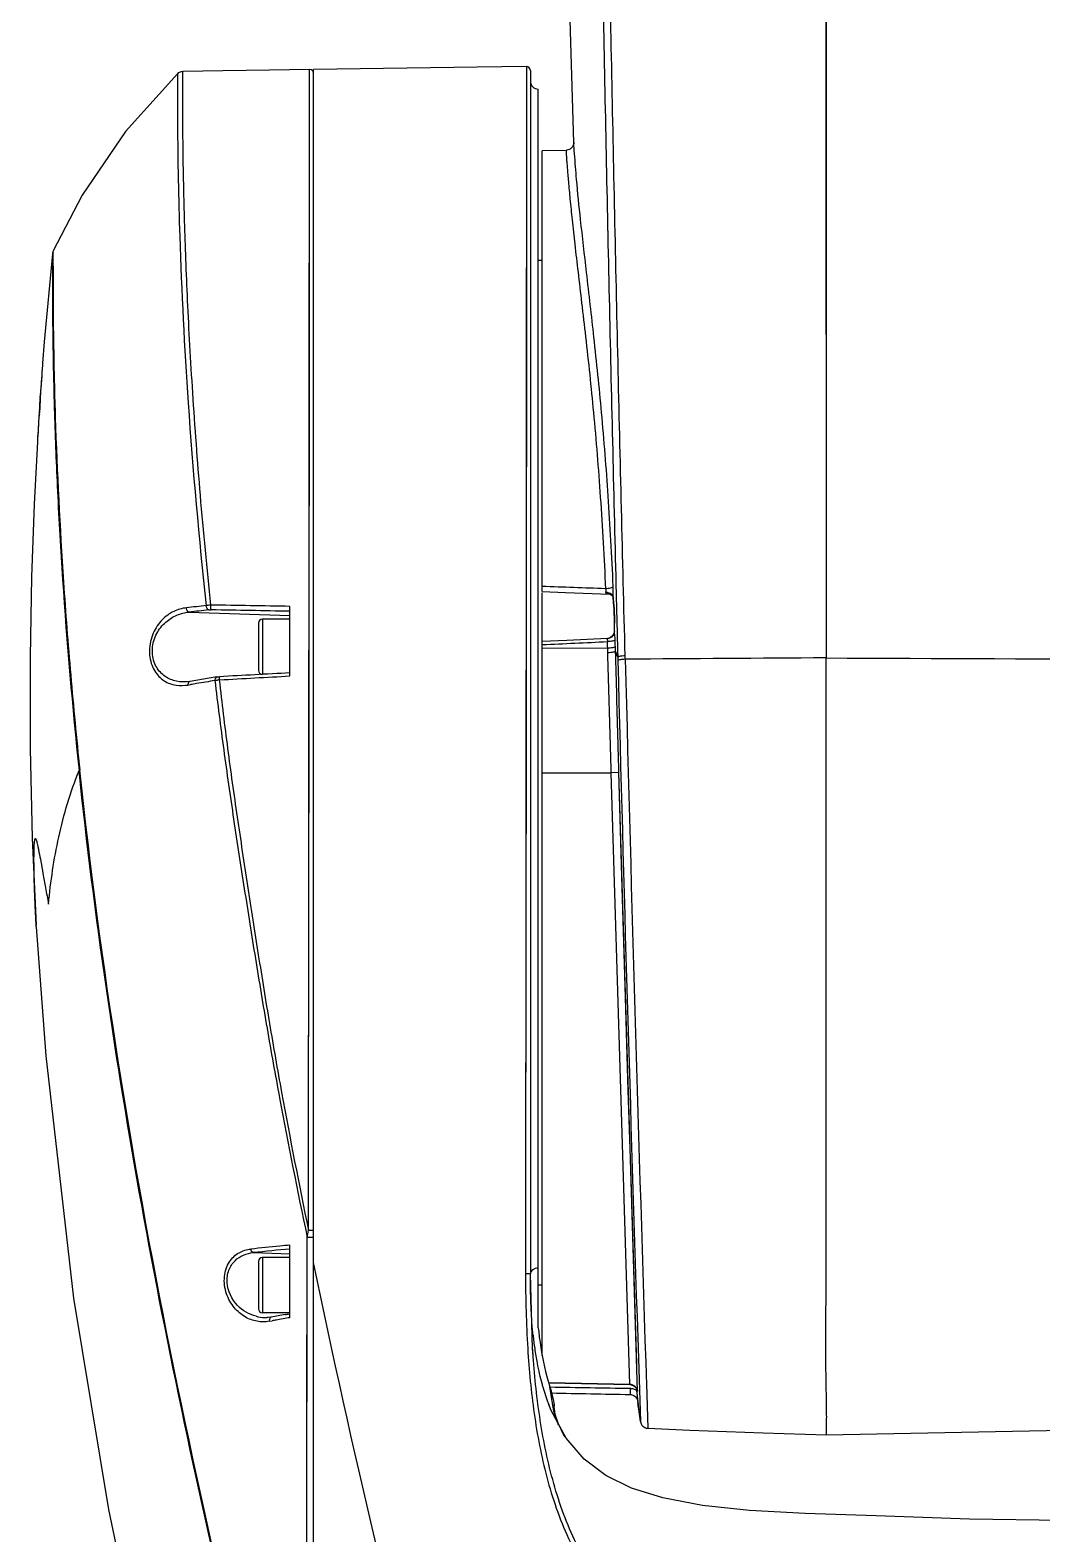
# Model space of a CAD drawing. Header units: millimetres. Extents: x 5828 to 6704, y 123 to 421.
# Drawn here: x 6357.71 to 6364.13, y 245.16 to 254.7 of the extents above; entities that cross this region are included whole.
import ezdxf

# ---------------------------------------------------------------- set-up
doc = ezdxf.new("R2010")
doc.units = ezdxf.units.MM
doc.layers.add('外形图', color=7, linetype='Continuous')

msp = doc.modelspace()

# ---------------------------------------------------------------- linework, layer by layer
at = {"layer": '外形图', "color": 7, "linetype": 'Continuous'}
for p, q in [((6362.7624, 252.7681), (6362.7624, 263.4272)), ((6362.7624, 256.1761), (6362.7628, 251.3644)), ((6361.1627, 253.9853), (6361.1302, 255.055)), ((6359.4795, 247.0852), (6359.4868, 254.4497)), ((6359.4984, 254.4472), (6359.4868, 254.4497)), ((6359.5124, 242.1371), (6359.5124, 254.4501)), ((6360.862, 254.4678), (6360.8561, 246.811)), ((6360.862, 254.4678), (6360.862, 252.3064)), ((6358.6481, 254.4226), (6358.648, 254.4146)), ((6360.8874, 254.4427), (6360.8874, 246.8089)), ((6360.9374, 246.4653), (6360.9374, 254.3247)), ((6361.1137, 253.9362), (6360.9624, 253.9335)), ((6360.9624, 251.137), (6360.9624, 253.9335)), ((6357.8554, 253.2785), (6357.8553, 253.2762)), ((6357.8554, 253.2785), (6357.8553, 253.2776)), ((6357.8553, 253.2776), (6357.8553, 253.2762)), ((6357.8554, 253.2785), (6357.8554, 253.2785)), ((6357.8594, 253.2936), (6357.8593, 253.2854)), ((6360.9624, 253.2371), (6360.9374, 253.2371)), ((6362.7628, 252.7682), (6362.7628, 250.7165)), ((6357.8038, 252.7207), (6357.7936, 252.5857)), ((6357.7934, 252.5857), (6357.7925, 252.5735)), ((6357.7786, 252.3851), (6357.7742, 252.3211)), ((6357.7785, 252.373), (6357.7793, 252.3853)), ((6357.7803, 252.4061), (6357.7788, 252.3853)), ((6357.7731, 252.2994), (6357.7723, 252.2872)), ((6357.7735, 252.3089), (6357.7731, 252.2994)), ((6357.7786, 252.328), (6357.7748, 252.328)), ((6360.862, 252.3064), (6360.8614, 251.5476)), ((6360.9624, 251.137), (6361.109, 251.1319)), ((6360.9624, 246.2914), (6360.9624, 251.1294)), ((6361.109, 251.1319), (6361.3912, 251.1216)), ((6361.4309, 251.1225), (6361.4314, 251.1011)), ((6359.3624, 250.6018), (6359.3624, 251.0433)), ((6361.4115, 251.1043), (6361.4116, 251.1008)), ((6361.4116, 251.1008), (6361.4127, 251.091)), ((6358.7223, 251.0072), (6359.3624, 250.9851)), ((6359.1624, 250.9371), (6359.1624, 250.6371)), ((6359.1874, 250.9621), (6359.1874, 250.6121)), ((6359.3624, 250.9621), (6359.1874, 250.9621)), ((6361.4202, 250.9369), (6361.4204, 250.9369)), ((6361.4356, 250.9373), (6361.4369, 250.8842)), ((6361.42, 250.8816), (6361.4199, 250.8839)), ((6361.4369, 250.8842), (6361.437, 250.882)), ((6361.437, 250.882), (6361.438, 250.8412)), ((6361.3774, 250.7772), (6360.9624, 250.7757)), ((6361.3782, 250.749), (6361.3774, 250.7772)), ((6361.427, 250.7589), (6361.4261, 250.7876)), ((6361.4316, 250.7464), (6361.427, 250.7589)), ((6361.441, 250.7212), (6361.427, 250.7588)), ((6361.4888, 250.7077), (6361.4882, 250.7297)), ((6361.441, 250.7212), (6361.4415, 250.6993)), ((6358.6994, 250.5639), (6358.699, 250.5639)), ((6358.7147, 250.544), (6358.7318, 250.547)), ((6358.8995, 250.5956), (6358.8994, 250.5956)), ((6358.9133, 250.577), (6358.9169, 250.5772)), ((6360.9624, 249.9871), (6361.4001, 249.9871)), ((6361.4489, 249.9884), (6361.4001, 249.9871)), ((6361.5186, 246.1066), (6361.4001, 249.9871)), ((6361.5672, 246.0639), (6361.4489, 249.9884)), ((6357.7533, 249.0109), (6357.7527, 249.0216)), ((6360.8578, 248.5868), (6360.857, 247.7126)), ((6359.4666, 242.6722), (6359.4713, 247.0414)), ((6359.1304, 246.9432), (6359.3624, 246.9352)), ((6359.1874, 246.9121), (6359.1874, 246.5621)), ((6359.3624, 246.9121), (6359.1874, 246.9121)), ((6359.3624, 246.5307), (6359.3624, 246.9908)), ((6359.1624, 246.8871), (6359.1624, 246.5871)), ((6360.9013, 246.3362), (6360.8874, 246.8089)), ((6360.9624, 246.7371), (6360.9374, 246.7371)), ((6359.3624, 246.5621), (6359.1874, 246.5621)), ((6359.2178, 246.532), (6359.2173, 246.532)), ((6359.2451, 246.5349), (6359.2448, 246.5349)), ((6359.3584, 246.5546), (6359.3624, 246.5553)), ((6359.2316, 246.508), (6359.249, 246.5111)), ((6360.9022, 246.3251), (6360.9011, 246.3413)), ((6360.9041, 246.421), (6360.9036, 246.4242)), ((6360.9039, 246.4208), (6360.9036, 246.4242)), ((6361.5676, 246.4052), (6361.5853, 245.872)), ((6360.9089, 246.2382), (6360.9089, 246.2384)), ((6361.5185, 246.1067), (6361.0068, 246.1175)), ((6361.0068, 246.117), (6361.5186, 246.1062)), ((6361.5185, 246.1067), (6361.5186, 246.1062)), ((6361.5186, 246.1062), (6361.5272, 246.1053)), ((6361.5579, 246.0852), (6361.5756, 245.9438)), ((6361.565, 246.072), (6361.5657, 246.0694)), ((6361.6231, 246.1105), (6361.6324, 245.8289)), ((6361.0183, 245.9422), (6361.0011, 245.9856)), ((6361.0078, 245.968), (6361.0011, 245.9855)), ((6361.0283, 245.9722), (6361.029, 245.968)), ((6361.0376, 245.9691), (6361.0374, 245.9733)), ((6361.5738, 245.9576), (6361.5686, 245.9972)), ((6361.5852, 245.8723), (6361.5727, 245.966)), ((6361.1139, 245.7661), (6361.0183, 245.9422)), ((6361.5756, 245.9437), (6361.5753, 245.9458)), ((6361.5756, 245.9438), (6361.5756, 245.9437)), ((6361.0813, 245.8216), (6361.086, 245.8035)), ((6362.7636, 245.7873), (6362.7636, 245.7873)), ((6361.229, 245.6331), (6361.1139, 245.7661))]:
    msp.add_line(p, q, dxfattribs=at)
for points in [[(6359.487, 254.4497), (6359.2327, 254.4458), (6358.9365, 254.441), (6358.6822, 254.4366)], [(6359.4802, 247.6203), (6359.4838, 250.4355), (6359.4851, 251.2789), (6359.486, 252.0795), (6359.4864, 252.7561), (6359.4868, 254.4497)], [(6360.862, 254.4677), (6360.5487, 254.4641), (6359.5124, 254.4501)], [(6360.8875, 254.4426), (6360.8844, 254.4545), (6360.8764, 254.4635), (6360.8653, 254.4676), (6360.862, 254.4678)], [(6358.6481, 254.4226), (6358.3189, 254.0559), (6358.0435, 253.652), (6357.8593, 253.2937)], [(6358.6821, 254.4366), (6358.6715, 254.4353), (6358.654, 254.4274), (6358.6481, 254.4224)], [(6359.5124, 254.4247), (6359.5085, 254.4382), (6359.4984, 254.4472)], [(6361.1627, 253.985), (6361.1627, 253.9852), (6361.1627, 253.9852), (6361.1627, 253.9846), (6361.1626, 253.9829), (6361.1622, 253.9792), (6361.1603, 253.9707), (6361.1531, 253.9566), (6361.1395, 253.9439), (6361.1192, 253.9366), (6361.1136, 253.9362)], [(6357.8594, 253.2936), (6357.857, 253.2868), (6357.8556, 253.2802), (6357.8038, 252.7207)], [(6357.8594, 253.2936), (6357.8593, 253.2908), (6357.8593, 253.2785)], [(6357.7603, 252.0867), (6357.7397, 251.6919), (6357.7234, 251.2303), (6357.714, 250.7216), (6357.7144, 250.1416), (6357.7272, 249.5722), (6357.7527, 249.0216)], [(6360.8614, 251.5476), (6360.8601, 250.6112), (6360.8578, 248.5868)], [(6361.3912, 251.1216), (6361.3914, 251.1215), (6361.3977, 251.1194), (6361.4058, 251.1128), (6361.4107, 251.1044), (6361.4116, 251.1008)], [(6361.4127, 251.091), (6361.4175, 251.0281), (6361.42, 250.9544), (6361.4202, 250.9369)], [(6361.3771, 250.8397), (6361.1188, 250.8277), (6360.9624, 250.8207)], [(6361.4199, 250.8839), (6361.4193, 250.8777), (6361.4107, 250.8577), (6361.393, 250.8436), (6361.3771, 250.8397)], [(6358.7283, 250.5669), (6358.7064, 250.5643), (6358.6994, 250.5639)], [(6358.8994, 250.5956), (6358.8491, 250.5873), (6358.7283, 250.567)], [(6361.562, 246.239), (6361.5233, 247.4783), (6361.5082, 247.9722), (6361.4904, 248.5632), (6361.4679, 249.3288), (6361.4489, 249.9884)], [(6357.7533, 249.0108), (6357.8131, 248.1909), (6357.9898, 246.6554), (6358.2119, 245.3148), (6358.5264, 243.8106), (6358.7573, 242.8495)], [(6359.4685, 244.2718), (6359.4695, 245.072), (6359.4703, 245.8048), (6359.4713, 247.0414)], [(6359.2448, 246.5349), (6359.2246, 246.5324), (6359.2179, 246.532)], [(6360.9089, 246.2382), (6360.9075, 246.2546), (6360.9051, 246.2845), (6360.9022, 246.3251)], [(6361.5272, 246.1053), (6361.5436, 246.0989), (6361.5545, 246.0899), (6361.5613, 246.0804), (6361.565, 246.072)], [(6361.0813, 245.8216), (6361.0632, 245.8618), (6361.0453, 245.916), (6361.0375, 245.969)], [(6361.5853, 245.872), (6361.5856, 245.8702), (6361.5872, 245.8634), (6361.5899, 245.8564), (6361.594, 245.8496), (6361.5994, 245.8433), (6361.606, 245.8378), (6361.6137, 245.8333), (6361.6222, 245.8303), (6361.6324, 245.8289)], [(6362.7636, 245.7873), (6365.0187, 245.8328), (6366.8929, 245.8754)], [(6361.1053, 245.7729), (6361.0914, 245.8014), (6361.0813, 245.8216)], [(6361.6325, 245.8288), (6361.8991, 245.817), (6362.3645, 245.7992), (6362.7636, 245.787)], [(6364.2624, 245.2435), (6363.6728, 245.2524), (6363.0803, 245.2733), (6362.6293, 245.2883), (6362.2758, 245.3077), (6361.9779, 245.3387), (6361.7263, 245.3868), (6361.528, 245.4499), (6361.3656, 245.5303), (6361.229, 245.6331)]]:
    msp.add_lwpolyline(points, dxfattribs=at)
for centre, radius, start, end in [((6360.9374, 254.3747), 0.05, 180, 270), ((6383.8963, 250.5919), 26.1785, 175.65898, 176.07189), ((6384.0132, 250.5827), 26.2962, 175.65836, 176.02395), ((6358.4933, 252.5515), 0.7007, 177.20408, 178.20642), ((6358.5255, 252.3555), 0.7473, 178.65431, 180.84563), ((6384.1589, 250.5745), 26.4416, 176.34818, 176.72142), ((6384.2948, 250.564), 26.5784, 176.3442, 176.68916), ((6358.5349, 252.2719), 0.7623, 178.85467, 181.00234), ((6383.7588, 250.599), 26.0391, 176.1565, 176.34589), ((6358.496, 252.2731), 0.7234, 176.20046, 177.16442), ((6358.542, 252.0778), 0.7815, 178.44436, 179.34179), ((6357.5096, 149.8264), 101.4019, 87.821896, 88.048653), ((6360.8619, 251.1425), 0.5509, 356.0247, 0.40294), ((6360.3492, 236.096), 15.0288, 95.79496, 96.2801), ((6360.5227, 234.6547), 16.4513, 95.84147, 96.28298), ((6354.7969, 10.435), 240.6205, 88.912818, 89.031732), ((6359.7683, 250.9404), 1.6517, 2.93507, 3.17456), ((6359.4479, 250.9261), 1.9724, 0.96631, 2.87215), ((6359.1874, 250.9371), 0.025, 90, 180), ((6359.3025, 250.923), 2.1179, 358.87974, 0.37612), ((6359.2598, 250.9223), 2.1606, 0.69272, 0.98289), ((6359.2399, 250.9221), 2.1805, 0.3907, 0.69294), ((6361.3676, 250.8929), 0.0564, 275.08574, 280.24786), ((6361.3723, 250.8867), 0.0485, 318.80824, 323.91351), ((6356.3903, 354.853), 104.1525, 272.51601, 272.743803), ((6359.1874, 250.6371), 0.025, 180, 270), ((6981.2948, 266.7448), 620.0608, 181.4828244, 181.8799448), ((6365.9942, -318.1776), 568.9033, 90.325444, 90.453757), ((7003.6778, 267.1666), 642.3999, 181.4681298, 181.8790666), ((6358.6471, 251.1585), 0.6181, 274.85246, 276.26128), ((6361.6344, 233.5994), 17.1944, 99.5881, 99.71871), ((6361.8562, 232.282), 18.5303, 99.22291, 99.58589), ((6358.9407, 250.3035), 0.2748, 95.71286, 97.78359), ((6369.5677, 56.0969), 194.7918, 93.003142, 93.134726), ((6360.6217, 233.0862), 13.937, 95.18427, 96.14263), ((6359.1874, 246.8871), 0.025, 90, 180), ((6359.2085, 246.7785), 0.2466, 255.81923, 258.27368), ((6359.2088, 246.7804), 0.2486, 258.30309, 271.96872), ((6359.1874, 246.5871), 0.025, 180, 270), ((6361.5573, 233.5347), 13.2043, 99.70442, 100.08617), ((6362.1972, 229.7458), 17.0226, 99.58614, 99.88721), ((6360.8417, 237.5499), 9.1016, 99.91649, 100.07802), ((6363.1135, 246.6459), 2.2211, 185.81702, 188.05817), ((6362.8151, 246.6023), 1.9195, 188.01762, 190.80737), ((6362.5746, 246.5558), 1.6745, 190.7907, 193.1185), ((6362.4795, 246.5339), 1.5769, 193.12617, 195.41999), ((6362.4651, 246.53), 1.562, 195.42097, 196.32202), ((6362.433, 246.5201), 1.5284, 196.30535, 200.47007), ((6362.4066, 246.5425), 1.4663, 196.43047, 197.29746), ((6362.2531, 246.0551), 0.7338, 178.00379, 179.00974), ((6361.517, 245.9905), 0.0902, 83.61918, 88.20929), ((6361.5195, 246.0597), 0.0467, 63.15293, 73.34427), ((6361.5203, 246.0046), 0.0757, 57.5159, 68.86392), ((6363.0844, 246.3009), 2.0822, 189.20117, 189.54297)]:
    msp.add_arc(centre, radius, start, end, dxfattribs=at)
for points, knots in [([(6361.2222, 265.7779), (6361.2368, 265.6262), (6361.2521, 265.3213), (6361.247, 264.7105), (6361.2505, 263.9464), (6361.2527, 263.0293), (6361.2577, 262.1121), (6361.2638, 261.1945), (6361.2742, 259.9703), (6361.2908, 258.4398), (6361.3168, 256.6041), (6361.3493, 254.7714), (6361.387, 252.9445), (6361.4161, 251.7288), (6361.431, 251.1225)], [0, 0, 0, 0, 0.031175, 0.062424, 0.125005, 0.187566, 0.250135, 0.312733, 0.375364, 0.5007, 0.626008, 0.751125, 0.875865, 1, 1, 1, 1]), ([(6361.4882, 250.7298), (6361.472, 251.3516), (6361.4422, 252.5987), (6361.4019, 254.4733), (6361.3669, 256.3549), (6361.3433, 257.9257), (6361.3274, 259.1835), (6361.3171, 260.1269), (6361.3081, 261.07), (6361.3008, 262.0128), (6361.2958, 262.7982), (6361.2921, 263.4263), (6361.2906, 263.8975), (6361.2878, 264.3686), (6361.2869, 264.8399), (6361.2877, 265.3111), (6361.2741, 265.6257), (6361.2556, 265.7818)], [0, 0, 0, 0, 0.123945, 0.248588, 0.373653, 0.498955, 0.561639, 0.624317, 0.68697, 0.74959, 0.812186, 0.84348, 0.874773, 0.906071, 0.937371, 0.968681, 1, 1, 1, 1]), ([(6358.648, 254.4146), (6358.648, 254.3128), (6358.6486, 253.9718), (6358.6623, 253.278), (6358.7149, 252.2566), (6358.7843, 251.4759), (6358.8318, 251.0479)], [0, 0, 0, 0, 0.090543, 0.303272, 0.617029, 1, 1, 1, 1]), ([(6358.8609, 251.0516), (6358.8365, 251.2838), (6358.7929, 251.7325), (6358.7528, 252.2827), (6358.7272, 252.6945), (6358.7129, 252.977), (6358.7021, 253.239), (6358.6941, 253.4786), (6358.6886, 253.6941), (6358.6851, 253.8841), (6358.6832, 254.0472), (6358.6824, 254.1658), (6358.6821, 254.2464), (6358.6821, 254.296), (6358.6821, 254.3381), (6358.6821, 254.3726), (6358.6821, 254.3966), (6358.6821, 254.4119), (6358.6821, 254.4206), (6358.6822, 254.4273), (6358.682, 254.4322), (6358.6824, 254.4349), (6358.682, 254.4363), (6358.6822, 254.4366)], [0, 0, 0, 0, 0.20654, 0.39878, 0.487926, 0.571518, 0.649, 0.719852, 0.783573, 0.839729, 0.88793, 0.927854, 0.944642, 0.959267, 0.971688, 0.98187, 0.9898, 0.992918, 0.995468, 0.99745, 0.998865, 0.999714, 1, 1, 1, 1]), ([(6361.4123, 251.1701), (6361.4084, 251.2671), (6361.3984, 251.458), (6361.3762, 251.8261), (6361.3422, 252.2563), (6361.2938, 252.7291), (6361.246, 253.137), (6361.208, 253.4705), (6361.182, 253.7216), (6361.1693, 253.8838), (6361.1634, 253.9616), (6361.1627, 253.9849)], [0, 0, 0, 0, 0.102987, 0.202959, 0.391362, 0.5609, 0.707427, 0.827224, 0.917234, 0.975255, 1, 1, 1, 1]), ([(6361.1136, 253.9362), (6361.1133, 253.9362), (6361.1138, 253.9346), (6361.1134, 253.9328), (6361.1138, 253.9286), (6361.1141, 253.9205), (6361.115, 253.9061), (6361.1164, 253.8844), (6361.1183, 253.8565), (6361.1209, 253.8224), (6361.1241, 253.7823), (6361.1297, 253.7169), (6361.1387, 253.6206), (6361.1524, 253.488), (6361.1695, 253.3333), (6361.1899, 253.1577), (6361.213, 252.9623), (6361.2475, 252.6658), (6361.2909, 252.2556), (6361.334, 251.7225), (6361.3548, 251.3491), (6361.3634, 251.155)], [0, 0, 0, 0, 0.00028, 0.001113, 0.002503, 0.004453, 0.010038, 0.017853, 0.027874, 0.040094, 0.054515, 0.071082, 0.110622, 0.158449, 0.214271, 0.277702, 0.348318, 0.425633, 0.598302, 0.791333, 1, 1, 1, 1]), ([(6357.8553, 253.2762), (6357.8551, 253.2485), (6357.8556, 253.1538), (6357.8559, 252.955), (6357.8588, 252.6469), (6357.8681, 252.2408), (6357.8873, 251.7523), (6357.9307, 250.9958), (6357.9824, 250.4052), (6358.0245, 250.0014)], [0, 0, 0, 0, 0.025356, 0.086568, 0.181774, 0.307146, 0.457981, 0.628755, 1, 1, 1, 1]), ([(6357.8593, 253.2854), (6357.8592, 253.2518), (6357.8595, 253.1473), (6357.8599, 252.9366), (6357.8633, 252.6219), (6357.8778, 252.0301), (6357.9079, 251.447), (6357.9464, 250.9024), (6357.98, 250.5047), (6358.0082, 250.2049), (6358.0293, 250.0047)], [0, 0, 0, 0, 0.030608, 0.095385, 0.192366, 0.317867, 0.6357, 0.725195, 0.816219, 1, 1, 1, 1]), ([(6361.3862, 251.1576), (6361.3845, 251.1573), (6361.3769, 251.156), (6361.3693, 251.1553), (6361.3634, 251.155)], [0, 0, 0, 0, 0.22535, 1, 1, 1, 1]), ([(6361.3635, 251.155), (6361.3647, 251.1495), (6361.3654, 251.142), (6361.3645, 251.1347), (6361.3642, 251.133)], [0, 0, 0, 0, 0.770557, 1, 1, 1, 1]), ([(6361.3642, 251.133), (6361.3638, 251.1307), (6361.3663, 251.1261), (6361.3724, 251.1241), (6361.3804, 251.1221), (6361.3869, 251.1217), (6361.3912, 251.1216)], [0, 0, 0, 0, 0.215768, 0.399133, 0.592975, 1, 1, 1, 1]), ([(6361.4122, 251.1701), (6361.411, 251.1665), (6361.401, 251.1612), (6361.392, 251.1588), (6361.3862, 251.1576)], [0, 0, 0, 0, 0.394144, 1, 1, 1, 1]), ([(6361.4115, 251.1043), (6361.4111, 251.1067), (6361.4067, 251.1179), (6361.3954, 251.1247), (6361.3868, 251.128)], [0, 0, 0, 0, 0.208291, 1, 1, 1, 1]), ([(6358.7052, 251.0346), (6358.6778, 251.0308), (6358.621, 251.0155), (6358.5455, 250.9598), (6358.4877, 250.8732), (6358.4637, 250.7649), (6358.483, 250.6586), (6358.5407, 250.5808), (6358.6181, 250.541), (6358.6729, 250.5404), (6358.6993, 250.5426)], [0, 0, 0, 0, 0.110582, 0.230799, 0.367383, 0.519132, 0.663946, 0.785895, 0.89384, 1, 1, 1, 1]), ([(6358.7223, 251.0072), (6358.7173, 251.0081), (6358.7076, 251.0167), (6358.7051, 251.0283), (6358.7053, 251.0346)], [0, 0, 0, 0, 0.451976, 1, 1, 1, 1]), ([(6358.8484, 251.0206), (6358.8434, 251.0215), (6358.834, 251.0303), (6358.8317, 251.0418), (6358.8318, 251.0479)], [0, 0, 0, 0, 0.45386, 1, 1, 1, 1]), ([(6358.8609, 251.0516), (6358.8583, 251.0515), (6358.8485, 251.0507), (6358.8387, 251.0495), (6358.8318, 251.0479)], [0, 0, 0, 0, 0.274539, 1, 1, 1, 1]), ([(6358.8484, 251.0206), (6358.8494, 251.0207), (6358.8543, 251.0211), (6358.8593, 251.0212), (6358.8631, 251.0211)], [0, 0, 0, 0, 0.217892, 1, 1, 1, 1]), ([(6358.8631, 251.0211), (6358.8622, 251.0221), (6358.8617, 251.026), (6358.8609, 251.0324), (6358.8607, 251.0414), (6358.8608, 251.048), (6358.8609, 251.0516)], [0, 0, 0, 0, 0.132069, 0.355291, 0.64627, 1, 1, 1, 1]), ([(6361.4175, 251.0318), (6361.4171, 251.0384), (6361.4156, 251.0626), (6361.4136, 251.0867), (6361.4115, 251.1043)], [0, 0, 0, 0, 0.270847, 1, 1, 1, 1]), ([(6358.699, 250.5639), (6358.6736, 250.563), (6358.6217, 250.5689), (6358.5495, 250.6071), (6358.4969, 250.6799), (6358.4827, 250.7766), (6358.5107, 250.8719), (6358.5692, 250.9455), (6358.6425, 250.9913), (6358.6961, 251.0047), (6358.7223, 251.0072)], [0, 0, 0, 0, 0.110403, 0.222097, 0.345017, 0.48602, 0.631156, 0.76423, 0.885463, 1, 1, 1, 1]), ([(6361.3726, 250.8367), (6361.3723, 250.8374), (6361.3731, 250.8401), (6361.3758, 250.8396), (6361.3771, 250.8397)], [0, 0, 0, 0, 0.356982, 1, 1, 1, 1]), ([(6361.3726, 250.8367), (6361.373, 250.8362), (6361.3746, 250.833), (6361.3753, 250.8295), (6361.3757, 250.8267)], [0, 0, 0, 0, 0.198698, 1, 1, 1, 1]), ([(6361.4249, 250.8307), (6361.4239, 250.8288), (6361.418, 250.826), (6361.4022, 250.8215), (6361.3871, 250.8202), (6361.3761, 250.8199)], [0, 0, 0, 0, 0.125535, 0.349361, 1, 1, 1, 1]), ([(6361.4088, 250.8548), (6361.407, 250.8526), (6361.3983, 250.8443), (6361.3867, 250.8391), (6361.3777, 250.8374)], [0, 0, 0, 0, 0.234636, 1, 1, 1, 1]), ([(6361.4248, 250.8307), (6361.4246, 250.836), (6361.4238, 250.853), (6361.4226, 250.8701), (6361.42, 250.8816)], [0, 0, 0, 0, 0.308346, 1, 1, 1, 1]), ([(6361.4262, 250.7875), (6361.4252, 250.7857), (6361.4193, 250.783), (6361.4035, 250.7788), (6361.3884, 250.7775), (6361.3774, 250.7772)], [0, 0, 0, 0, 0.123796, 0.347475, 1, 1, 1, 1]), ([(6361.427, 250.7589), (6361.4259, 250.757), (6361.4199, 250.7546), (6361.41, 250.7519), (6361.3954, 250.7499), (6361.3845, 250.7492), (6361.3782, 250.749)], [0, 0, 0, 0, 0.134081, 0.345808, 0.628644, 1, 1, 1, 1]), ([(6361.4001, 249.9871), (6361.3983, 250.0509), (6361.3911, 250.3049), (6361.3839, 250.5589), (6361.3782, 250.749)], [0, 0, 0, 0, 0.251488, 1, 1, 1, 1]), ([(6361.4489, 249.9884), (6361.4471, 250.053), (6361.4399, 250.3098), (6361.4327, 250.5666), (6361.4271, 250.7588)], [0, 0, 0, 0, 0.251472, 1, 1, 1, 1]), ([(6361.4882, 250.7297), (6361.4822, 250.7295), (6361.4716, 250.7288), (6361.4575, 250.727), (6361.4479, 250.7249), (6361.4422, 250.7228), (6361.4411, 250.7212)], [0, 0, 0, 0, 0.371739, 0.65947, 0.874602, 1, 1, 1, 1]), ([(6361.4888, 250.7077), (6361.4828, 250.7075), (6361.4722, 250.7069), (6361.4581, 250.7051), (6361.4485, 250.7029), (6361.4428, 250.701), (6361.4417, 250.6993)], [0, 0, 0, 0, 0.371656, 0.659465, 0.874764, 1, 1, 1, 1]), ([(6362.7636, 245.7873), (6362.7641, 245.7874), (6362.7639, 245.7905), (6362.7648, 245.7946), (6362.7649, 245.8029), (6362.7654, 245.8137), (6362.7656, 245.8279), (6362.7661, 245.8527), (6362.7663, 245.8915), (6362.7662, 245.9469), (6362.7653, 246.0144), (6362.7636, 246.0938), (6362.7619, 246.1847), (6362.7608, 246.2871), (6362.7609, 246.4454), (6362.7627, 246.6689), (6362.7629, 246.9658), (6362.7623, 247.2985), (6362.7622, 247.6633), (6362.7624, 248.0558), (6362.7626, 248.4711), (6362.7623, 249.0563), (6362.7625, 249.8068), (6362.7625, 250.4122), (6362.7624, 250.7164)], [0, 0, 0, 0, 0.000363, 0.001348, 0.002959, 0.005196, 0.008054, 0.011533, 0.02034, 0.031602, 0.045303, 0.061417, 0.079892, 0.100679, 0.123721, 0.176227, 0.236686, 0.304434, 0.378747, 0.458686, 0.543279, 0.631542, 0.814862, 1, 1, 1, 1]), ([(6358.7165, 250.556), (6358.7162, 250.5551), (6358.715, 250.5512), (6358.7146, 250.5471), (6358.7147, 250.544)], [0, 0, 0, 0, 0.229322, 1, 1, 1, 1]), ([(6358.7282, 250.5669), (6358.7243, 250.5663), (6358.7194, 250.5623), (6358.7171, 250.5574), (6358.7165, 250.556)], [0, 0, 0, 0, 0.725335, 1, 1, 1, 1]), ([(6358.888, 250.5846), (6358.8877, 250.5838), (6358.8865, 250.5799), (6358.8861, 250.5758), (6358.8863, 250.5727)], [0, 0, 0, 0, 0.228556, 1, 1, 1, 1]), ([(6358.8861, 250.5727), (6358.9034, 250.4258), (6358.9404, 250.132), (6359.0045, 249.6918), (6359.0725, 249.2509), (6359.1425, 248.809), (6359.216, 248.3666), (6359.3219, 247.7765), (6359.4099, 247.3352), (6359.4713, 247.0414)], [0, 0, 0, 0, 0.123937, 0.248137, 0.372716, 0.497695, 0.622981, 0.748479, 1, 1, 1, 1]), ([(6358.8863, 250.5727), (6358.8875, 250.573), (6358.8932, 250.5743), (6358.899, 250.5752), (6358.9035, 250.5758)], [0, 0, 0, 0, 0.226454, 1, 1, 1, 1]), ([(6358.8994, 250.5956), (6358.8956, 250.595), (6358.8908, 250.5909), (6358.8885, 250.586), (6358.888, 250.5846)], [0, 0, 0, 0, 0.720434, 1, 1, 1, 1]), ([(6358.8995, 250.5957), (6358.9007, 250.5959), (6358.9061, 250.5967), (6358.9115, 250.5971), (6358.9157, 250.5974)], [0, 0, 0, 0, 0.230608, 1, 1, 1, 1]), ([(6358.9135, 250.5885), (6358.9134, 250.5876), (6358.9133, 250.5838), (6358.9133, 250.58), (6358.9133, 250.577)], [0, 0, 0, 0, 0.226004, 1, 1, 1, 1]), ([(6358.9133, 250.577), (6358.9302, 250.4318), (6358.9652, 250.1412), (6359.0269, 249.7059), (6359.0929, 249.27), (6359.1608, 248.8331), (6359.2318, 248.3956), (6359.334, 247.8121), (6359.4199, 247.3758), (6359.4795, 247.0852)], [0, 0, 0, 0, 0.123949, 0.248153, 0.372749, 0.497733, 0.623007, 0.748494, 1, 1, 1, 1]), ([(6358.9157, 250.5974), (6358.9148, 250.5973), (6358.914, 250.5932), (6358.9136, 250.5907), (6358.9135, 250.5885)], [0, 0, 0, 0, 0.295966, 1, 1, 1, 1]), ([(6357.8308, 249.1549), (6357.8445, 249.2976), (6357.8861, 249.5855), (6357.9698, 249.865), (6358.0245, 250.0014)], [0, 0, 0, 0, 0.493738, 1, 1, 1, 1]), ([(6358.0293, 250.0047), (6358.0288, 250.0044), (6358.0271, 250.0035), (6358.0254, 250.0024), (6358.0245, 250.0014)], [0, 0, 0, 0, 0.299893, 1, 1, 1, 1]), ([(6359.4655, 242.6676), (6359.3037, 243.2726), (6358.9164, 244.789), (6358.3946, 247.2285), (6358.1216, 249.0778), (6358.0245, 250.0014)], [0, 0, 0, 0, 0.251155, 0.627581, 1, 1, 1, 1]), ([(6359.4666, 242.6722), (6359.1446, 243.882), (6358.5575, 246.3059), (6358.1602, 248.7711), (6358.0294, 250.0047)], [0, 0, 0, 0, 0.502293, 1, 1, 1, 1]), ([(6357.7527, 249.0216), (6357.7505, 249.0585), (6357.7468, 249.1286), (6357.7427, 249.2283), (6357.7401, 249.3164), (6357.7388, 249.3925), (6357.7387, 249.4479), (6357.7392, 249.4856), (6357.7398, 249.5087), (6357.7406, 249.5282), (6357.7416, 249.544), (6357.7428, 249.556), (6357.744, 249.5636), (6357.7454, 249.5677), (6357.7462, 249.5695), (6357.7476, 249.5704), (6357.749, 249.5696), (6357.7501, 249.568), (6357.7521, 249.5641), (6357.7546, 249.5565), (6357.7578, 249.5444), (6357.7616, 249.5281), (6357.7658, 249.5079), (6357.7728, 249.4728), (6357.7829, 249.4192), (6357.7967, 249.3437), (6357.8129, 249.2539), (6357.8246, 249.1894), (6357.8308, 249.1549)], [0, 0, 0, 0, 0.113677, 0.216189, 0.306915, 0.385156, 0.450182, 0.4775, 0.501226, 0.521268, 0.537538, 0.54996, 0.558483, 0.561298, 0.563206, 0.564427, 0.565664, 0.567607, 0.570478, 0.579223, 0.592102, 0.609173, 0.630457, 0.655916, 0.719133, 0.798201, 0.89226, 1, 1, 1, 1]), ([(6359.4713, 247.0414), (6359.4759, 247.0411), (6359.4845, 247.0409), (6359.495, 247.041), (6359.5024, 247.0413), (6359.5074, 247.0416), (6359.5099, 247.0422), (6359.5124, 247.0423), (6359.5124, 247.0428)], [0, 0, 0, 0, 0.328882, 0.628154, 0.761361, 0.878055, 0.964988, 1, 1, 1, 1]), ([(6359.4795, 247.0852), (6359.4835, 247.0852), (6359.491, 247.0852), (6359.5, 247.0852), (6359.5059, 247.0849), (6359.5093, 247.0849), (6359.5109, 247.0845), (6359.5124, 247.0846), (6359.5124, 247.0844)], [0, 0, 0, 0, 0.364929, 0.683671, 0.812018, 0.911645, 0.976263, 1, 1, 1, 1]), ([(6359.2316, 246.508), (6359.2061, 246.5034), (6359.1519, 246.5034), (6359.073, 246.5327), (6359.0029, 246.593), (6358.9533, 246.6828), (6358.9389, 246.7884), (6358.9689, 246.8854), (6359.0346, 246.9475), (6359.0878, 246.9632), (6359.1136, 246.966)], [0, 0, 0, 0, 0.108211, 0.220242, 0.343842, 0.485684, 0.638432, 0.776026, 0.89197, 1, 1, 1, 1]), ([(6359.1481, 246.5394), (6359.1039, 246.5506), (6359.0137, 246.6027), (6358.9559, 246.7259), (6358.9685, 246.8316), (6359.0089, 246.8946), (6359.0665, 246.9314), (6359.1092, 246.9412), (6359.1304, 246.9432)], [0, 0, 0, 0, 0.237394, 0.512886, 0.652365, 0.775824, 0.888901, 1, 1, 1, 1]), ([(6359.3624, 246.9908), (6359.3412, 246.9888), (6359.2582, 246.981), (6359.1752, 246.9728), (6359.1136, 246.966)], [0, 0, 0, 0, 0.255768, 1, 1, 1, 1]), ([(6359.1304, 246.9432), (6359.1258, 246.944), (6359.1172, 246.951), (6359.1141, 246.9608), (6359.1136, 246.966)], [0, 0, 0, 0, 0.473167, 1, 1, 1, 1]), ([(6360.6206, 242.2475), (6360.5215, 242.625), (6360.1228, 244.1624), (6359.7541, 245.7081), (6359.5124, 246.8815)], [0, 0, 0, 0, 0.245735, 1, 1, 1, 1]), ([(6360.9374, 246.8454), (6360.931, 246.8452), (6360.9185, 246.8433), (6360.902, 246.8357), (6360.8904, 246.8239), (6360.8874, 246.8137), (6360.8874, 246.8089)], [0, 0, 0, 0, 0.285907, 0.55208, 0.788117, 1, 1, 1, 1]), ([(6360.8562, 246.811), (6360.86, 246.8111), (6360.8672, 246.8111), (6360.8766, 246.8108), (6360.8835, 246.8101), (6360.8863, 246.8096), (6360.8875, 246.8091), (6360.8875, 246.8089)], [0, 0, 0, 0, 0.357881, 0.68364, 0.912249, 0.975342, 1, 1, 1, 1]), ([(6360.8932, 246.5618), (6360.8922, 246.5815), (6360.8886, 246.663), (6360.8875, 246.7445), (6360.8874, 246.8064)], [0, 0, 0, 0, 0.241377, 1, 1, 1, 1]), ([(6359.2448, 246.5349), (6359.2418, 246.5344), (6359.2359, 246.5306), (6359.2332, 246.5246), (6359.2323, 246.5215)], [0, 0, 0, 0, 0.484901, 1, 1, 1, 1]), ([(6360.9036, 246.4242), (6360.9024, 246.4354), (6360.8981, 246.4812), (6360.895, 246.5271), (6360.8932, 246.5618)], [0, 0, 0, 0, 0.244255, 1, 1, 1, 1]), ([(6359.2323, 246.5215), (6359.232, 246.5204), (6359.2311, 246.516), (6359.2311, 246.5114), (6359.2316, 246.508)], [0, 0, 0, 0, 0.230807, 1, 1, 1, 1]), ([(6360.9374, 246.4653), (6360.9404, 246.4345), (6360.9536, 246.3207), (6360.9765, 246.2079), (6361.0002, 246.1278)], [0, 0, 0, 0, 0.270367, 1, 1, 1, 1]), ([(6360.87, 246.3348), (6360.8785, 246.1973), (6360.9045, 245.9229), (6360.982, 245.517), (6361.0932, 245.1904), (6361.2208, 244.9479), (6361.3761, 244.7249), (6361.6222, 244.4885), (6361.9779, 244.2904), (6362.3638, 244.1646), (6362.6288, 244.1097), (6362.7624, 244.0862)], [0, 0, 0, 0, 0.126597, 0.253033, 0.379091, 0.441882, 0.504382, 0.628241, 0.75155, 0.875325, 1, 1, 1, 1]), ([(6362.7624, 244.1082), (6362.63, 244.1316), (6362.3679, 244.187), (6361.987, 244.3131), (6361.6382, 244.5109), (6361.3497, 244.7922), (6361.1426, 245.1407), (6361.0128, 245.5266), (6360.9359, 245.9281), (6360.9099, 246.1999), (6360.9014, 246.3362)], [0, 0, 0, 0, 0.125255, 0.249228, 0.372224, 0.495448, 0.620006, 0.74602, 0.872843, 1, 1, 1, 1]), ([(6361.0066, 246.1066), (6361.0122, 246.0885), (6361.0218, 246.0532), (6361.0307, 246.0177), (6361.034, 246.0004)], [0, 0, 0, 0, 0.517759, 1, 1, 1, 1]), ([(6361.5194, 246.0678), (6361.5194, 246.0656), (6361.5193, 246.0584), (6361.5192, 246.0513), (6361.5194, 246.0463)], [0, 0, 0, 0, 0.304031, 1, 1, 1, 1]), ([(6361.5641, 246.0797), (6361.5644, 246.0782), (6361.5651, 246.0733), (6361.5658, 246.0684), (6361.5665, 246.0652)], [0, 0, 0, 0, 0.326495, 1, 1, 1, 1]), ([(6361.5665, 246.0652), (6361.5666, 246.0644), (6361.5669, 246.0617), (6361.5672, 246.0635), (6361.5672, 246.0639)], [0, 0, 0, 0, 0.703584, 1, 1, 1, 1]), ([(6361.5194, 246.0463), (6361.5195, 246.0455), (6361.5194, 246.0452), (6361.5197, 246.0433), (6361.5198, 246.0434)], [0, 0, 0, 0, 0.797819, 1, 1, 1, 1]), ([(6361.5422, 246.0374), (6361.5468, 246.0348), (6361.5599, 246.0246), (6361.5672, 246.0083), (6361.5686, 245.9972)], [0, 0, 0, 0, 0.316511, 1, 1, 1, 1]), ([(6361.031, 245.9557), (6361.0321, 245.9484), (6361.0375, 245.921), (6361.0463, 245.8944), (6361.0537, 245.8753)], [0, 0, 0, 0, 0.268254, 1, 1, 1, 1]), ([(6361.0537, 245.8753), (6361.0545, 245.8732), (6361.0579, 245.8647), (6361.0615, 245.8563), (6361.0642, 245.85)], [0, 0, 0, 0, 0.257416, 1, 1, 1, 1])]:
    msp.add_open_spline(points, degree=3, knots=knots, dxfattribs=at)
for points in [[(6361.3868, 251.128), (6361.3796, 251.1308), (6361.3719, 251.1324), (6361.3642, 251.133)], [(6361.4128, 251.1463), (6361.4128, 251.1543), (6361.4126, 251.1622), (6361.4123, 251.1701)], [(6359.3624, 251.0433), (6359.1953, 251.046), (6359.0281, 251.0493), (6358.8609, 251.0516)], [(6361.4316, 251.1011), (6361.4329, 251.0465), (6361.4342, 250.9919), (6361.4356, 250.9373)], [(6361.3757, 250.8267), (6361.3759, 250.8245), (6361.3761, 250.8222), (6361.3761, 250.8199)], [(6361.4183, 250.8717), (6361.4168, 250.8669), (6361.4145, 250.8622), (6361.4115, 250.8581)], [(6361.42, 250.8816), (6361.4199, 250.8783), (6361.4193, 250.8749), (6361.4183, 250.8717)], [(6361.4261, 250.7876), (6361.4257, 250.802), (6361.4253, 250.8164), (6361.4248, 250.8307)], [(6361.438, 250.8412), (6361.439, 250.8012), (6361.4401, 250.7612), (6361.4411, 250.7212)], [(6361.3774, 250.7772), (6361.377, 250.7914), (6361.3765, 250.8056), (6361.3761, 250.8199)], [(6362.7624, 250.7164), (6364.1864, 250.7102), (6365.6103, 250.7033), (6367.0343, 250.6957)], [(6358.9169, 250.5772), (6359.0654, 250.5858), (6359.2139, 250.5935), (6359.3624, 250.6018)], [(6359.4713, 247.0414), (6359.474, 247.056), (6359.4768, 247.0706), (6359.4795, 247.0852)], [(6360.8563, 246.811), (6360.8565, 246.6522), (6360.8602, 246.4933), (6360.87, 246.3348)], [(6359.3315, 246.55), (6359.3405, 246.5516), (6359.3494, 246.5531), (6359.3583, 246.5546)], [(6361.0066, 246.1065), (6361.0119, 246.0713), (6361.018, 246.0361), (6361.0237, 246.0009)], [(6361.5198, 246.0807), (6361.3504, 246.0834), (6361.181, 246.0862), (6361.0116, 246.089)], [(6361.0216, 246.053), (6361.1877, 246.0498), (6361.3537, 246.0466), (6361.5198, 246.0434)], [(6361.5329, 246.1044), (6361.5283, 246.1058), (6361.5234, 246.1065), (6361.5186, 246.1066)], [(6361.5476, 246.0752), (6361.541, 246.0778), (6361.534, 246.0794), (6361.527, 246.0802)], [(6361.5561, 246.0891), (6361.5518, 246.0941), (6361.5464, 246.0984), (6361.5406, 246.1013)], [(6361.5608, 246.0826), (6361.5594, 246.0849), (6361.5578, 246.0871), (6361.5561, 246.0891)], [(6361.5671, 246.0639), (6361.5663, 246.0704), (6361.5642, 246.077), (6361.5608, 246.0826)], [(6361.0237, 246.0009), (6361.0253, 245.9913), (6361.0268, 245.9818), (6361.0283, 245.9722)], [(6361.0344, 245.9614), (6361.0334, 245.9594), (6361.0323, 245.9575), (6361.031, 245.9557)], [(6361.034, 246.0004), (6361.0357, 245.9914), (6361.0371, 245.9824), (6361.0374, 245.9733)], [(6361.0374, 245.9733), (6361.0372, 245.9692), (6361.0361, 245.9651), (6361.0344, 245.9614)], [(6361.5198, 246.0434), (6361.5275, 246.0433), (6361.5354, 246.0411), (6361.5422, 246.0374)]]:
    msp.add_open_spline(points, degree=3, dxfattribs=at)

doc.saveas('drawing.dxf')
